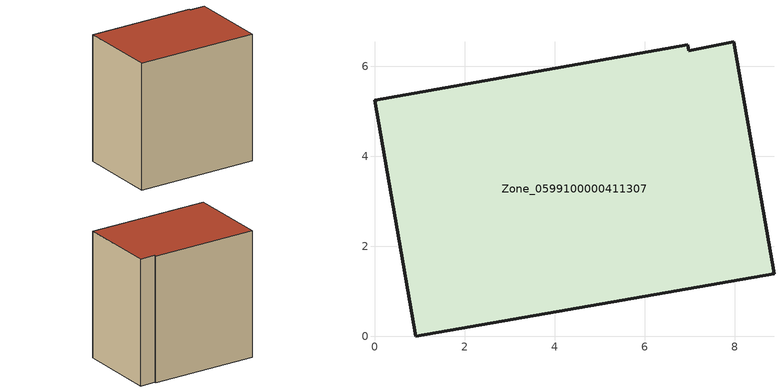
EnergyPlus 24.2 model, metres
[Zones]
Zone_0599100000411307
 floor ground (C_G): 7.99,6.54 8.88,1.39 0.92,0 0,5.25 6.96,6.48 6.98,6.35 z0
 wall outside (C_F): 0.92,0 8.88,1.39 7.99,6.54 6.98,6.35 6.96,6.48 0,5.25 0.92,0 z0:8.35
 roof outside (C_R): 8.88,1.39 7.99,6.54 6.98,6.35 6.96,6.48 0,5.25 0.92,0 z8.35
[BUILDING]
Pand.0599100000411307: North Axis=0; Terrain=City; Loads Convergence Tolerance Value=0.04; Temperature Convergence Tolerance Value=0.4; Solar Distribution=FullExterior; Maximum Number of Warmup Days=25; Minimum Number of Warmup Days=1
[Site:Location]
Rotterdam.The.Hague.AP_ZH_NLD Design_Conditions: Latitude=51.96; Longitude=4.45; Time Zone=1; Elevation=-4.5
[SITE:GROUNDTEMPERATURE:BUILDINGSURFACE]
18, 18, 18, 18, 18, 18, 18, 18, 18, 18, 18, 18
[MATERIAL] Thermal Absorptance=0.9; Solar Absorptance=0.7; Visible Absorptance=0.7
Name | Roughness | Thickness | Conductivity | Density | Specific Heat
G.TC.1992-2005 | MediumSmooth | 0.15 | 0.06 | 540 | 1210
F.TC.1992-2005 | Rough | 0.3 | 0.12 | 1920 | 840
R.TC.1992-2005 | MediumRough | 0.2 | 0.08 | 1500 | 1000
[CONSTRUCTION]
C_G: G.TC.1992-2005
C_F: F.TC.1992-2005
C_R: R.TC.1992-2005
[ZONE]
Zone_0599100000411307: Type=1; Multiplier=1; Ceiling Height=Autocalculate; Volume=Autocalculate; Floor Area=autocalculate; Part of Total Floor Area=Yes
[ZONEINFILTRATION:DESIGNFLOWRATE]
Infil_Zone_0599100000411307: Zone or ZoneList or Space or SpaceList=Zone_0599100000411307; Schedule=AlwaysOn; Design Flow Rate Calculation Method=Flow/Area; Flow Rate per Floor Area=0.0015; Constant Term Coefficient=1; Temperature Term Coefficient=0; Velocity Term Coefficient=0; Velocity Squared Term Coefficient=0
[HVACTEMPLATE:ZONE:IDEALLOADSAIRSYSTEM]
Zone_0599100000411307: Maximum Heating Supply Air Temperature=50; Minimum Cooling Supply Air Temperature=13; Maximum Heating Supply Air Humidity Ratio=0.0156; Minimum Cooling Supply Air Humidity Ratio=0.0077; Heating Limit=NoLimit; Cooling Limit=NoLimit; Dehumidification Control Type=ConstantSensibleHeatRatio; Cooling Sensible Heat Ratio=0.7; Dehumidification Setpoint=60; Humidification Control Type=None; Humidification Setpoint=30; Outdoor Air Method=None; Outdoor Air Flow Rate per Person=0.00944; Outdoor Air Flow Rate per Zone Floor Area=0; Outdoor Air Flow Rate per Zone=0; Demand Controlled Ventilation Type=None; Outdoor Air Economizer Type=NoEconomizer; Heat Recovery Type=None; Sensible Heat Recovery Effectiveness=0.7; Latent Heat Recovery Effectiveness=0.65
[ZONECONTROL:THERMOSTAT]
ThermostatControl_Zone_0599100000411307: Zone or ZoneList=Zone_0599100000411307; Control Type Schedule=DualSetpointControlType; Control 1=Thermostat_Zone_0599100000411307; Temperature Difference Between Cutout And Setpoint=0
[THERMOSTATSETPOINT:DUALSETPOINT]
Thermostat_Zone_0599100000411307: Heating Setpoint Temperature Schedule=HeatingSetpoint_Zone_0599100000411307; Cooling Setpoint Temperature Schedule=CoolingSetpoint_Zone_0599100000411307
[SCHEDULE:COMPACT]
HeatingSetpoint_Zone_0599100000411307: Through: 12/31, For: AllDays, Until: 24:00, 21
CoolingSetpoint_Zone_0599100000411307: Through: 12/31, For: AllDays, Until: 24:00, 24
DualSetpointControlType: Through: 12/31, For: AllDays, Until: 24:00, 4
AlwaysOn: Through: 12/31, For: AllDays, Until: 24:00, 1
